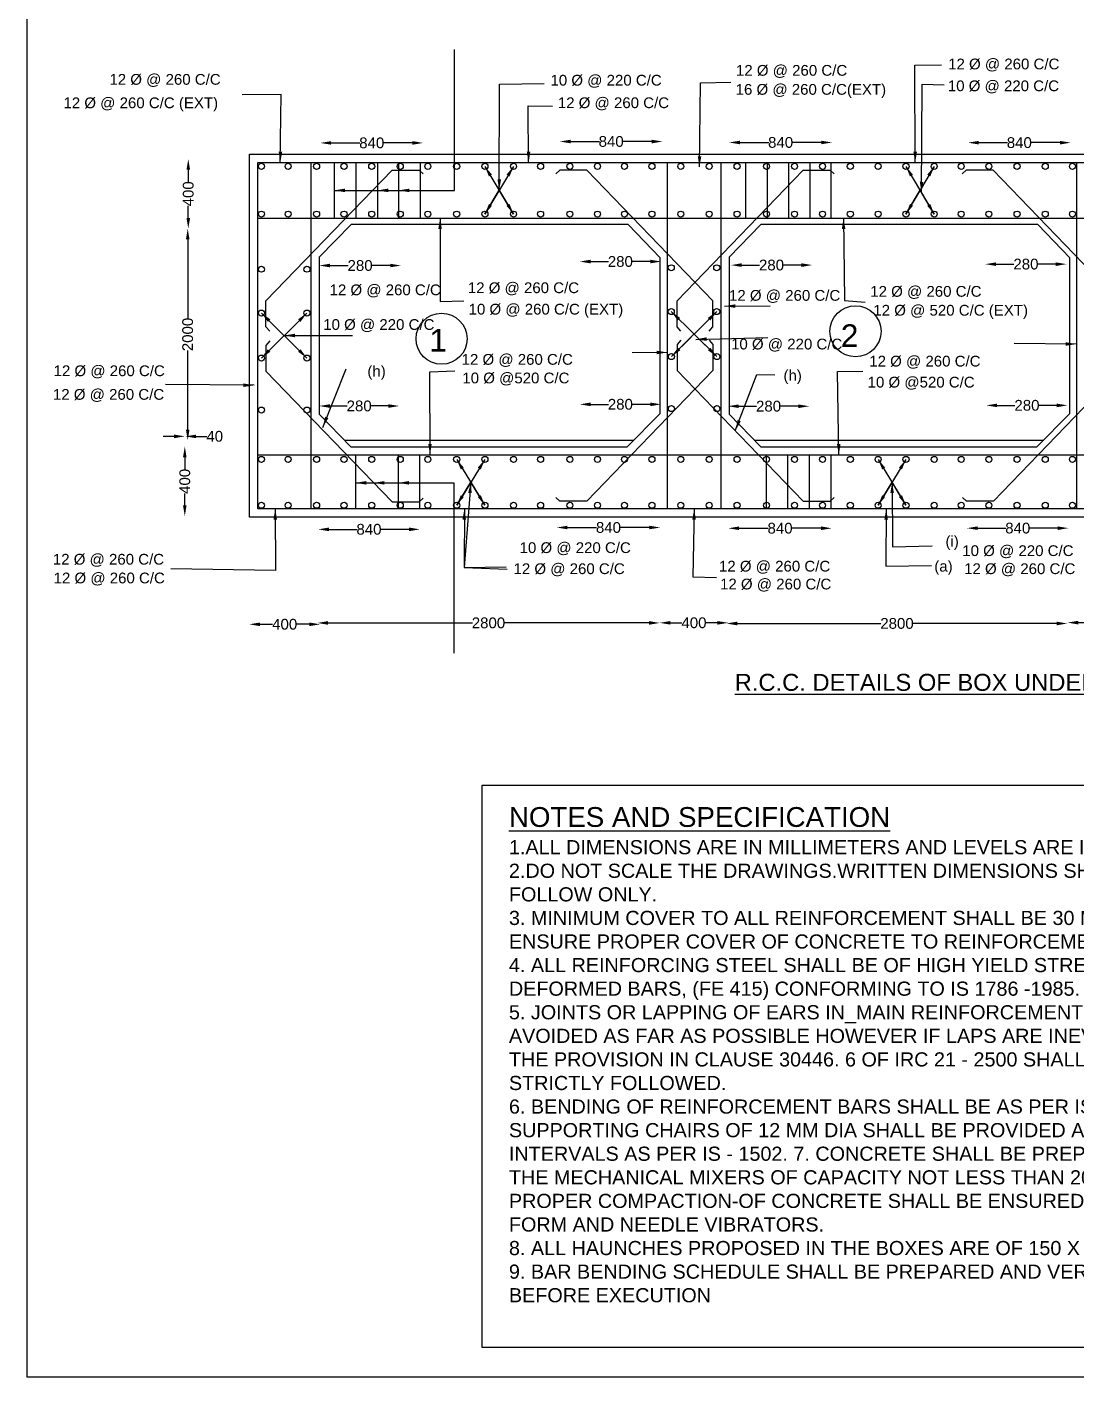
# Model space of a CAD drawing. Header units: millimetres. Extents: x 2123476 to 4268033, y 45589216 to 91252840.
# Drawn here: x 2123476 to 2142029, y 45589216 to 45613075 of the extents above; entities that cross this region are included whole.
import ezdxf

# ---------------------------------------------------------------- set-up
doc = ezdxf.new("R2010")
doc.units = ezdxf.units.MM
doc.header["$MEASUREMENT"] = 0
doc.header["$PDMODE"] = 32
doc.header["$PDSIZE"] = 300
for name, color, linetype in [('DIMENSION', 7, 'Continuous'), ('DRAWING', 2, 'Continuous'), ('TEXT', 7, 'Continuous')]:
    doc.layers.add(name, color=color, linetype=linetype)
doc.styles.get("Standard").update_dxf_attribs({"font": 'arial.ttf', "height": 190})
doc.dimstyles.get("Standard").update_dxf_attribs({"dimtxt": 190, "dimasz": 190, "dimexe": 0.18, "dimexo": 0.0625, "dimgap": 0.09, "dimtad": 0, "dimdec": 0, "dimzin": 0, "dimdsep": 46, "dimtxsty": 'Standard', "dimcen": 0.09, "dimse1": 1, "dimse2": 1, "dimadec": 0, "dimazin": 0, "dimtfac": 1, "dimtdec": 0, "dimtofl": 0, "dimtmove": 0, "dimatfit": 3, "dimfxl": 1, "dimtolj": 1, "dimtzin": 0, "dimarcsym": 0})

# ---------------------------------------------------------------- blocks, each defined once
blk = doc.blocks.new('*D87')
at = {"layer": 'Defpoints', "color": 0, "transparency": 16777216}
for p in [(2128659, 45611033), (2130475, 45611026), (2130475, 45611020)]:
    blk.add_point(p, dxfattribs=at)
at = {"layer": 'TEXT', "color": 0, "lineweight": -2, "transparency": 16777216}
for p, q in [((2128849, 45611026), (2129357, 45611026)), ((2130285, 45611026), (2129777, 45611026))]:
    blk.add_line(p, q, dxfattribs=at)
at = {"layer": 'TEXT', "color": 0, "transparency": 16777216}
for points in [[(2128849, 45611058), (2128849, 45610995), (2128659, 45611026)], [(2130285, 45611058), (2130285, 45610995), (2130475, 45611026)]]:
    blk.add_solid(points, dxfattribs=at)
at = {"layer": 'TEXT', "color": 0, "transparency": 16777216, "insert": (2129567, 45611026), "char_height": 190, "attachment_point": 5}
blk.add_mtext('\\A1;840', dxfattribs=at)
blk = doc.blocks.new('*D88')
at = {"layer": 'Defpoints', "color": 0, "transparency": 16777216}
for p in [(2132891, 45611057), (2134706, 45611051), (2134706, 45611045)]:
    blk.add_point(p, dxfattribs=at)
at = {"layer": 'TEXT', "color": 0, "lineweight": -2, "transparency": 16777216}
for p, q in [((2133081, 45611051), (2133589, 45611051)), ((2134516, 45611051), (2134008, 45611051))]:
    blk.add_line(p, q, dxfattribs=at)
at = {"layer": 'TEXT', "color": 0, "transparency": 16777216}
for points in [[(2133081, 45611083), (2133081, 45611019), (2132891, 45611051)], [(2134516, 45611083), (2134516, 45611019), (2134706, 45611051)]]:
    blk.add_solid(points, dxfattribs=at)
at = {"layer": 'TEXT', "color": 0, "transparency": 16777216, "insert": (2133798, 45611051), "char_height": 190, "attachment_point": 5}
blk.add_mtext('\\A1;840', dxfattribs=at)
blk = doc.blocks.new('*D89')
at = {"layer": 'Defpoints', "color": 0, "transparency": 16777216}
for p in [(2135884, 45611041), (2137699, 45611034), (2137699, 45611028)]:
    blk.add_point(p, dxfattribs=at)
at = {"layer": 'TEXT', "color": 0, "lineweight": -2, "transparency": 16777216}
for p, q in [((2136074, 45611034), (2136582, 45611034)), ((2137509, 45611034), (2137001, 45611034))]:
    blk.add_line(p, q, dxfattribs=at)
at = {"layer": 'TEXT', "color": 0, "transparency": 16777216}
for points in [[(2136074, 45611066), (2136074, 45611003), (2135884, 45611034)], [(2137509, 45611066), (2137509, 45611003), (2137699, 45611034)]]:
    blk.add_solid(points, dxfattribs=at)
at = {"layer": 'TEXT', "color": 0, "transparency": 16777216, "insert": (2136792, 45611034), "char_height": 190, "attachment_point": 5}
blk.add_mtext('\\A1;840', dxfattribs=at)
blk = doc.blocks.new('*D90')
at = {"layer": 'Defpoints', "color": 0, "transparency": 16777216}
for p in [(2140102, 45611037), (2141918, 45611031), (2141918, 45611024)]:
    blk.add_point(p, dxfattribs=at)
at = {"layer": 'TEXT', "color": 0, "lineweight": -2, "transparency": 16777216}
for p, q in [((2140292, 45611031), (2140800, 45611031)), ((2141728, 45611031), (2141220, 45611031))]:
    blk.add_line(p, q, dxfattribs=at)
at = {"layer": 'TEXT', "color": 0, "transparency": 16777216}
for points in [[(2140292, 45611062), (2140292, 45610999), (2140102, 45611031)], [(2141728, 45611062), (2141728, 45610999), (2141918, 45611031)]]:
    blk.add_solid(points, dxfattribs=at)
at = {"layer": 'TEXT', "color": 0, "transparency": 16777216, "insert": (2141010, 45611031), "char_height": 190, "attachment_point": 5}
blk.add_mtext('\\A1;840', dxfattribs=at)
blk = doc.blocks.new('*D99')
at = {"layer": 'Defpoints', "color": 0, "transparency": 16777216}
for p in [(2140085, 45604218), (2140085, 45604218), (2141879, 45604201)]:
    blk.add_point(p, dxfattribs=at)
at = {"layer": 'TEXT', "color": 0, "lineweight": -2, "transparency": 16777216}
for p, q in [((2140275, 45604218), (2140772, 45604218)), ((2141689, 45604218), (2141192, 45604218))]:
    blk.add_line(p, q, dxfattribs=at)
at = {"layer": 'TEXT', "color": 0, "transparency": 16777216}
for points in [[(2140275, 45604249), (2140275, 45604186), (2140085, 45604218)], [(2141689, 45604249), (2141689, 45604186), (2141879, 45604218)]]:
    blk.add_solid(points, dxfattribs=at)
at = {"layer": 'TEXT', "color": 0, "transparency": 16777216, "insert": (2140982, 45604218), "char_height": 190, "attachment_point": 5}
blk.add_mtext('\\A1;840', dxfattribs=at)
blk = doc.blocks.new('*D100')
at = {"layer": 'Defpoints', "color": 0, "transparency": 16777216}
for p in [(2135868, 45604216), (2135868, 45604216), (2137695, 45604202)]:
    blk.add_point(p, dxfattribs=at)
at = {"layer": 'TEXT', "color": 0, "lineweight": -2, "transparency": 16777216}
for p, q in [((2136058, 45604216), (2136572, 45604216)), ((2137505, 45604216), (2136991, 45604216))]:
    blk.add_line(p, q, dxfattribs=at)
at = {"layer": 'TEXT', "color": 0, "transparency": 16777216}
for points in [[(2136058, 45604248), (2136058, 45604184), (2135868, 45604216)], [(2137505, 45604248), (2137505, 45604184), (2137695, 45604216)]]:
    blk.add_solid(points, dxfattribs=at)
at = {"layer": 'TEXT', "color": 0, "transparency": 16777216, "insert": (2136782, 45604216), "char_height": 190, "attachment_point": 5}
blk.add_mtext('\\A1;840', dxfattribs=at)
blk = doc.blocks.new('*D101')
at = {"layer": 'Defpoints', "color": 0, "transparency": 16777216}
for p in [(2132836, 45604229), (2132836, 45604197), (2134663, 45604209)]:
    blk.add_point(p, dxfattribs=at)
at = {"layer": 'TEXT', "color": 0, "lineweight": -2, "transparency": 16777216}
for p, q in [((2133026, 45604229), (2133540, 45604229)), ((2134473, 45604229), (2133959, 45604229))]:
    blk.add_line(p, q, dxfattribs=at)
at = {"layer": 'TEXT', "color": 0, "transparency": 16777216}
for points in [[(2133026, 45604261), (2133026, 45604198), (2132836, 45604229)], [(2134473, 45604261), (2134473, 45604198), (2134663, 45604229)]]:
    blk.add_solid(points, dxfattribs=at)
at = {"layer": 'TEXT', "color": 0, "transparency": 16777216, "insert": (2133750, 45604229), "char_height": 190, "attachment_point": 5}
blk.add_mtext('\\A1;840', dxfattribs=at)
blk = doc.blocks.new('*D102')
at = {"layer": 'Defpoints', "color": 0, "transparency": 16777216}
for p in [(2128621, 45604197), (2128621, 45604163), (2130416, 45604176)]:
    blk.add_point(p, dxfattribs=at)
at = {"layer": 'TEXT', "color": 0, "lineweight": -2, "transparency": 16777216}
for p, q in [((2128811, 45604197), (2129309, 45604197)), ((2130226, 45604197), (2129728, 45604197))]:
    blk.add_line(p, q, dxfattribs=at)
at = {"layer": 'TEXT', "color": 0, "transparency": 16777216}
for points in [[(2128811, 45604229), (2128811, 45604165), (2128621, 45604197)], [(2130226, 45604229), (2130226, 45604165), (2130416, 45604197)]]:
    blk.add_solid(points, dxfattribs=at)
at = {"layer": 'TEXT', "color": 0, "transparency": 16777216, "insert": (2129518, 45604197), "char_height": 190, "attachment_point": 5}
blk.add_mtext('\\A1;840', dxfattribs=at)
blk = doc.blocks.new('*D103')
at = {"layer": 'Defpoints', "color": 0, "transparency": 16777216}
for p in [(2126264, 45605660), (2126264, 45604431), (2126264, 45604431)]:
    blk.add_point(p, dxfattribs=at)
at = {"layer": 'TEXT', "color": 0, "lineweight": -2, "transparency": 16777216}
for p, q in [((2126264, 45605470), (2126264, 45605259)), ((2126264, 45604621), (2126264, 45604832))]:
    blk.add_line(p, q, dxfattribs=at)
at = {"layer": 'TEXT', "color": 0, "transparency": 16777216}
for points in [[(2126232, 45605470), (2126295, 45605470), (2126264, 45605660)], [(2126232, 45604621), (2126295, 45604621), (2126264, 45604431)]]:
    blk.add_solid(points, dxfattribs=at)
at = {"layer": 'TEXT', "color": 0, "transparency": 16777216, "insert": (2126264, 45605045), "char_height": 190, "attachment_point": 5, "rotation": 90}
blk.add_mtext('\\A1;400', dxfattribs=at)
blk = doc.blocks.new('*D104')
at = {"layer": 'Defpoints', "color": 0, "transparency": 16777216}
for p in [(2126273, 45605840), (2126273, 45605770), (2126264, 45605660)]:
    blk.add_point(p, dxfattribs=at)
at = {"layer": 'TEXT', "color": 0, "lineweight": -2, "transparency": 16777216}
for p, q in [((2126074, 45605840), (2125884, 45605840)), ((2126463, 45605840), (2126653, 45605840))]:
    blk.add_line(p, q, dxfattribs=at)
at = {"layer": 'TEXT', "color": 0, "transparency": 16777216}
for points in [[(2126074, 45605872), (2126074, 45605808), (2126264, 45605840)], [(2126463, 45605872), (2126463, 45605808), (2126273, 45605840)]]:
    blk.add_solid(points, dxfattribs=at)
at = {"layer": 'TEXT', "color": 0, "transparency": 16777216, "insert": (2126793, 45605840), "char_height": 190, "attachment_point": 5}
blk.add_mtext('\\A1;40', dxfattribs=at)
blk = doc.blocks.new('*D105')
at = {"layer": 'Defpoints', "color": 0, "transparency": 16777216}
for p in [(2126300, 45609512), (2126315, 45609512), (2126273, 45605770)]:
    blk.add_point(p, dxfattribs=at)
at = {"layer": 'TEXT', "color": 0, "lineweight": -2, "transparency": 16777216}
for p, q in [((2126315, 45609322), (2126315, 45607926)), ((2126315, 45605960), (2126315, 45607356))]:
    blk.add_line(p, q, dxfattribs=at)
at = {"layer": 'TEXT', "color": 0, "transparency": 16777216}
for points in [[(2126284, 45609322), (2126347, 45609322), (2126315, 45609512)], [(2126284, 45605960), (2126347, 45605960), (2126315, 45605770)]]:
    blk.add_solid(points, dxfattribs=at)
at = {"layer": 'TEXT', "color": 0, "transparency": 16777216, "insert": (2126315, 45607641), "char_height": 190, "attachment_point": 5, "rotation": 90}
blk.add_mtext('\\A1;2000', dxfattribs=at)
blk = doc.blocks.new('*D106')
at = {"layer": 'Defpoints', "color": 0, "transparency": 16777216}
for p in [(2126305, 45610742), (2126325, 45610742), (2126315, 45609512)]:
    blk.add_point(p, dxfattribs=at)
at = {"layer": 'TEXT', "color": 0, "lineweight": -2, "transparency": 16777216}
for p, q in [((2126325, 45610552), (2126325, 45610341)), ((2126325, 45609702), (2126325, 45609914))]:
    blk.add_line(p, q, dxfattribs=at)
at = {"layer": 'TEXT', "color": 0, "transparency": 16777216}
for points in [[(2126294, 45610552), (2126357, 45610552), (2126325, 45610742)], [(2126294, 45609702), (2126357, 45609702), (2126325, 45609512)]]:
    blk.add_solid(points, dxfattribs=at)
at = {"layer": 'TEXT', "color": 0, "transparency": 16777216, "insert": (2126325, 45610127), "char_height": 190, "attachment_point": 5, "rotation": 90}
blk.add_mtext('\\A1;400', dxfattribs=at)
blk = doc.blocks.new('*D107')
at = {"layer": 'Defpoints', "color": 0, "transparency": 16777216}
for p in [(2128638, 45608895), (2130083, 45608895), (2130083, 45608859)]:
    blk.add_point(p, dxfattribs=at)
at = {"layer": 'TEXT', "color": 0, "lineweight": -2, "transparency": 16777216}
for p, q in [((2128828, 45608859), (2129150, 45608859)), ((2129893, 45608859), (2129572, 45608859))]:
    blk.add_line(p, q, dxfattribs=at)
at = {"layer": 'TEXT', "color": 0, "transparency": 16777216}
for points in [[(2128828, 45608891), (2128828, 45608828), (2128638, 45608859)], [(2129893, 45608891), (2129893, 45608828), (2130083, 45608859)]]:
    blk.add_solid(points, dxfattribs=at)
at = {"layer": 'TEXT', "color": 0, "transparency": 16777216, "insert": (2129361, 45608859), "char_height": 190, "attachment_point": 5}
blk.add_mtext('\\A1;280', dxfattribs=at)
blk = doc.blocks.new('*D108')
at = {"layer": 'Defpoints', "color": 0, "transparency": 16777216}
for p in [(2128638, 45606353), (2130052, 45606377), (2130052, 45606363)]:
    blk.add_point(p, dxfattribs=at)
at = {"layer": 'TEXT', "color": 0, "lineweight": -2, "transparency": 16777216}
for p, q in [((2128828, 45606377), (2129134, 45606377)), ((2129862, 45606377), (2129556, 45606377))]:
    blk.add_line(p, q, dxfattribs=at)
at = {"layer": 'TEXT', "color": 0, "transparency": 16777216}
for points in [[(2128828, 45606408), (2128828, 45606345), (2128638, 45606377)], [(2129862, 45606408), (2129862, 45606345), (2130052, 45606377)]]:
    blk.add_solid(points, dxfattribs=at)
at = {"layer": 'TEXT', "color": 0, "transparency": 16777216, "insert": (2129345, 45606377), "char_height": 190, "attachment_point": 5}
blk.add_mtext('\\A1;280', dxfattribs=at)
blk = doc.blocks.new('*D117')
at = {"layer": 'Defpoints', "color": 0, "transparency": 16777216}
for p in [(2140427, 45606378), (2141862, 45606388), (2141862, 45606373)]:
    blk.add_point(p, dxfattribs=at)
at = {"layer": 'TEXT', "color": 0, "lineweight": -2, "transparency": 16777216}
for p, q in [((2140617, 45606388), (2140933, 45606388)), ((2141672, 45606388), (2141356, 45606388))]:
    blk.add_line(p, q, dxfattribs=at)
at = {"layer": 'TEXT', "color": 0, "transparency": 16777216}
for points in [[(2140617, 45606419), (2140617, 45606356), (2140427, 45606388)], [(2141672, 45606419), (2141672, 45606356), (2141862, 45606388)]]:
    blk.add_solid(points, dxfattribs=at)
at = {"layer": 'TEXT', "color": 0, "transparency": 16777216, "insert": (2141145, 45606388), "char_height": 190, "attachment_point": 5}
blk.add_mtext('\\A1;280', dxfattribs=at)
blk = doc.blocks.new('*D118')
at = {"layer": 'Defpoints', "color": 0, "transparency": 16777216}
for p in [(2140409, 45608874), (2141845, 45608884), (2141845, 45608870)]:
    blk.add_point(p, dxfattribs=at)
at = {"layer": 'TEXT', "color": 0, "lineweight": -2, "transparency": 16777216}
for p, q in [((2140599, 45608884), (2140916, 45608884)), ((2141655, 45608884), (2141338, 45608884))]:
    blk.add_line(p, q, dxfattribs=at)
at = {"layer": 'TEXT', "color": 0, "transparency": 16777216}
for points in [[(2140599, 45608915), (2140599, 45608852), (2140409, 45608884)], [(2141655, 45608915), (2141655, 45608852), (2141845, 45608884)]]:
    blk.add_solid(points, dxfattribs=at)
at = {"layer": 'TEXT', "color": 0, "transparency": 16777216, "insert": (2141127, 45608884), "char_height": 190, "attachment_point": 5}
blk.add_mtext('\\A1;280', dxfattribs=at)
blk = doc.blocks.new('*D119')
at = {"layer": 'Defpoints', "color": 0, "transparency": 16777216}
for p in [(2135914, 45608858), (2137349, 45608867), (2137349, 45608853)]:
    blk.add_point(p, dxfattribs=at)
at = {"layer": 'TEXT', "color": 0, "lineweight": -2, "transparency": 16777216}
for p, q in [((2136104, 45608867), (2136420, 45608867)), ((2137159, 45608867), (2136843, 45608867))]:
    blk.add_line(p, q, dxfattribs=at)
at = {"layer": 'TEXT', "color": 0, "transparency": 16777216}
for points in [[(2136104, 45608899), (2136104, 45608835), (2135914, 45608867)], [(2137159, 45608899), (2137159, 45608835), (2137349, 45608867)]]:
    blk.add_solid(points, dxfattribs=at)
at = {"layer": 'TEXT', "color": 0, "transparency": 16777216, "insert": (2136631, 45608867), "char_height": 190, "attachment_point": 5}
blk.add_mtext('\\A1;280', dxfattribs=at)
blk = doc.blocks.new('*D120')
at = {"layer": 'Defpoints', "color": 0, "transparency": 16777216}
for p in [(2135862, 45606363), (2137297, 45606373), (2137297, 45606359)]:
    blk.add_point(p, dxfattribs=at)
at = {"layer": 'TEXT', "color": 0, "lineweight": -2, "transparency": 16777216}
for p, q in [((2136052, 45606373), (2136368, 45606373)), ((2137107, 45606373), (2136791, 45606373))]:
    blk.add_line(p, q, dxfattribs=at)
at = {"layer": 'TEXT', "color": 0, "transparency": 16777216}
for points in [[(2136052, 45606404), (2136052, 45606341), (2135862, 45606373)], [(2137107, 45606404), (2137107, 45606341), (2137297, 45606373)]]:
    blk.add_solid(points, dxfattribs=at)
at = {"layer": 'TEXT', "color": 0, "transparency": 16777216, "insert": (2136579, 45606373), "char_height": 190, "attachment_point": 5}
blk.add_mtext('\\A1;280', dxfattribs=at)
blk = doc.blocks.new('*D121')
at = {"layer": 'Defpoints', "color": 0, "transparency": 16777216}
for p in [(2133243, 45606397), (2134678, 45606406), (2134678, 45606392)]:
    blk.add_point(p, dxfattribs=at)
at = {"layer": 'TEXT', "color": 0, "lineweight": -2, "transparency": 16777216}
for p, q in [((2133433, 45606406), (2133749, 45606406)), ((2134488, 45606406), (2134172, 45606406))]:
    blk.add_line(p, q, dxfattribs=at)
at = {"layer": 'TEXT', "color": 0, "transparency": 16777216}
for points in [[(2133433, 45606438), (2133433, 45606374), (2133243, 45606406)], [(2134488, 45606438), (2134488, 45606374), (2134678, 45606406)]]:
    blk.add_solid(points, dxfattribs=at)
at = {"layer": 'TEXT', "color": 0, "transparency": 16777216, "insert": (2133960, 45606406), "char_height": 190, "attachment_point": 5}
blk.add_mtext('\\A1;280', dxfattribs=at)
blk = doc.blocks.new('*D122')
at = {"layer": 'Defpoints', "color": 0, "transparency": 16777216}
for p in [(2133243, 45608921), (2134678, 45608930), (2134678, 45608916)]:
    blk.add_point(p, dxfattribs=at)
at = {"layer": 'TEXT', "color": 0, "lineweight": -2, "transparency": 16777216}
for p, q in [((2133433, 45608930), (2133749, 45608930)), ((2134488, 45608930), (2134172, 45608930))]:
    blk.add_line(p, q, dxfattribs=at)
at = {"layer": 'TEXT', "color": 0, "transparency": 16777216}
for points in [[(2133433, 45608962), (2133433, 45608898), (2133243, 45608930)], [(2134488, 45608962), (2134488, 45608898), (2134678, 45608930)]]:
    blk.add_solid(points, dxfattribs=at)
at = {"layer": 'TEXT', "color": 0, "transparency": 16777216, "insert": (2133960, 45608930), "char_height": 190, "attachment_point": 5}
blk.add_mtext('\\A1;280', dxfattribs=at)
blk = doc.blocks.new('*D133')
at = {"layer": 'Defpoints', "color": 0, "transparency": 16777216}
for p in [(2127403, 45602493), (2128655, 45602519), (2128655, 45602493)]:
    blk.add_point(p, dxfattribs=at)
at = {"layer": 'DIMENSION', "color": 0, "lineweight": -2, "transparency": 16777216}
for p, q in [((2127593, 45602519), (2127815, 45602519)), ((2128465, 45602519), (2128242, 45602519))]:
    blk.add_line(p, q, dxfattribs=at)
at = {"layer": 'DIMENSION', "color": 0, "transparency": 16777216}
for points in [[(2127593, 45602550), (2127593, 45602487), (2127403, 45602519)], [(2128465, 45602550), (2128465, 45602487), (2128655, 45602519)]]:
    blk.add_solid(points, dxfattribs=at)
at = {"layer": 'DIMENSION', "color": 0, "transparency": 16777216, "insert": (2128029, 45602519), "char_height": 190, "attachment_point": 5}
blk.add_mtext('\\A1;400', dxfattribs=at)
blk = doc.blocks.new('*D134')
at = {"layer": 'Defpoints', "color": 0, "transparency": 16777216}
for p in [(2128606, 45602527), (2134655, 45602543), (2134655, 45602529)]:
    blk.add_point(p, dxfattribs=at)
at = {"layer": 'DIMENSION', "color": 0, "lineweight": -2, "transparency": 16777216}
for p, q in [((2128796, 45602543), (2131345, 45602543)), ((2134465, 45602543), (2131915, 45602543))]:
    blk.add_line(p, q, dxfattribs=at)
at = {"layer": 'DIMENSION', "color": 0, "transparency": 16777216}
for points in [[(2128796, 45602575), (2128796, 45602511), (2128606, 45602543)], [(2134465, 45602575), (2134465, 45602511), (2134655, 45602543)]]:
    blk.add_solid(points, dxfattribs=at)
at = {"layer": 'DIMENSION', "color": 0, "transparency": 16777216, "insert": (2131630, 45602543), "char_height": 190, "attachment_point": 5}
blk.add_mtext('\\A1;2800', dxfattribs=at)
blk = doc.blocks.new('*D135')
at = {"layer": 'Defpoints', "color": 0, "transparency": 16777216}
for p in [(2134655, 45602543), (2135866, 45602545), (2135866, 45602537)]:
    blk.add_point(p, dxfattribs=at)
at = {"layer": 'DIMENSION', "color": 0, "lineweight": -2, "transparency": 16777216}
for p, q in [((2134845, 45602545), (2135047, 45602545)), ((2135676, 45602545), (2135474, 45602545))]:
    blk.add_line(p, q, dxfattribs=at)
at = {"layer": 'DIMENSION', "color": 0, "transparency": 16777216}
for points in [[(2134845, 45602576), (2134845, 45602513), (2134655, 45602545)], [(2135676, 45602576), (2135676, 45602513), (2135866, 45602545)]]:
    blk.add_solid(points, dxfattribs=at)
at = {"layer": 'DIMENSION', "color": 0, "transparency": 16777216, "insert": (2135261, 45602545), "char_height": 190, "attachment_point": 5}
blk.add_mtext('\\A1;400', dxfattribs=at)
blk = doc.blocks.new('*D136')
at = {"layer": 'Defpoints', "color": 0, "transparency": 16777216}
for p in [(2135836, 45602550), (2141860, 45602558), (2141860, 45602533)]:
    blk.add_point(p, dxfattribs=at)
at = {"layer": 'DIMENSION', "color": 0, "lineweight": -2, "transparency": 16777216}
for p, q in [((2136026, 45602533), (2138563, 45602533)), ((2141670, 45602533), (2139133, 45602533))]:
    blk.add_line(p, q, dxfattribs=at)
at = {"layer": 'DIMENSION', "color": 0, "transparency": 16777216}
for points in [[(2136026, 45602565), (2136026, 45602501), (2135836, 45602533)], [(2141670, 45602565), (2141670, 45602501), (2141860, 45602533)]]:
    blk.add_solid(points, dxfattribs=at)
at = {"layer": 'DIMENSION', "color": 0, "transparency": 16777216, "insert": (2138848, 45602533), "char_height": 190, "attachment_point": 5}
blk.add_mtext('\\A1;2800', dxfattribs=at)
blk = doc.blocks.new('*D137')
at = {"layer": 'Defpoints', "color": 0, "transparency": 16777216}
for p in [(2141860, 45602558), (2143057, 45602549), (2143057, 45602521)]:
    blk.add_point(p, dxfattribs=at)
at = {"layer": 'DIMENSION', "color": 0, "lineweight": -2, "transparency": 16777216}
for p, q in [((2142050, 45602549), (2142245, 45602549)), ((2142867, 45602549), (2142672, 45602549))]:
    blk.add_line(p, q, dxfattribs=at)
at = {"layer": 'DIMENSION', "color": 0, "transparency": 16777216}
for points in [[(2142050, 45602580), (2142050, 45602517), (2141860, 45602549)], [(2142867, 45602580), (2142867, 45602517), (2143057, 45602549)]]:
    blk.add_solid(points, dxfattribs=at)
at = {"layer": 'DIMENSION', "color": 0, "transparency": 16777216, "insert": (2142458, 45602549), "char_height": 190, "attachment_point": 5}
blk.add_mtext('\\A1;400', dxfattribs=at)

msp = doc.modelspace()

# ---------------------------------------------------------------- linework, layer by layer
at = {"layer": 'DIMENSION', "color": 0}
for points in [[(2176424.6, 45589216), (2123475.5, 45589216), (2123475.5, 45628783), (2176424.6, 45628783)], [(2131518.3, 45599673.2), (2144296.3, 45599673.2), (2144296.3, 45589738.8), (2131518.3, 45589738.8)]]:
    msp.add_lwpolyline(points, close=True, dxfattribs=at)
for centre in [(2138115.2, 45607696.9), (2130801, 45607564.7)]:
    msp.add_circle(centre, 451, dxfattribs=at)
at = {"layer": 'DRAWING', "color": 0}
for points in [[(2127409.2, 45610828.3), (2157539.3, 45610828.3), (2157539.3, 45604411.2), (2127409.2, 45604411.2)], [(2127557.1, 45610680.3), (2157391.4, 45610680.3), (2157391.4, 45604559.1), (2127557.1, 45604559.1)]]:
    msp.add_lwpolyline(points, close=True, dxfattribs=at)
for points in [[(2127765.7, 45607699.9), (2127697, 45607777.7), (2127697, 45608235.3), (2129925.6, 45610543.3), (2130403.4, 45610543.3), (2130474.3, 45610479.7)], [(2128490.4, 45610680.3), (2128490.4, 45604559.1)], [(2128905.7, 45610680.3), (2128905.7, 45609694.4)], [(2129286.6, 45610680.3), (2129286.6, 45609694.4)], [(2129667.5, 45610680.3), (2129667.5, 45609694.4)], [(2130039.1, 45610680.3), (2130039.1, 45609694.4)], [(2130420, 45610680.3), (2130420, 45609694.4)], [(2135527.4, 45607699.9), (2135596.2, 45607777.7), (2135596.2, 45608235.3), (2133367.6, 45610543.3), (2132889.7, 45610543.3), (2132818.8, 45610479.7)], [(2134790.3, 45610680.3), (2134790.3, 45604559.1)], [(2135031.2, 45607699.9), (2134962.4, 45607777.7), (2134962.4, 45608235.3), (2137191, 45610543.3), (2137668.9, 45610543.3), (2137739.8, 45610479.7)], [(2135736.1, 45610680.3), (2135736.1, 45604559.1)], [(2136169.6, 45610680.3), (2136169.6, 45609694.4)], [(2136555.5, 45610680.3), (2136555.5, 45609694.4)], [(2136931.6, 45610680.3), (2136931.6, 45609694.4)], [(2137307.7, 45610680.3), (2137307.7, 45609694.4)], [(2137680.6, 45610680.3), (2137680.6, 45609694.4)], [(2142707.8, 45607699.9), (2142776.6, 45607777.7), (2142776.6, 45608235.3), (2140548, 45610543.3), (2140070.2, 45610543.3), (2139999.2, 45610479.7)], [(2142020.8, 45610680.3), (2142020.8, 45604559.1)], [(2127557.1, 45609694.4), (2157391.4, 45609694.4)], [(2128638.4, 45609004.9), (2128638.4, 45606231.9), (2129197.8, 45605655.3), (2134080.2, 45605655.3), (2134661, 45606245.1), (2134661, 45608995), (2134096.4, 45609583.8), (2129203.3, 45609583.8), (2128638.4, 45609004.9)], [(2135880.6, 45609004.9), (2135880.6, 45606231.9), (2136439.9, 45605655.3), (2141322.3, 45605655.3), (2141903.1, 45606245.1), (2141903.1, 45608995), (2141338.5, 45609583.8), (2136445.4, 45609583.8), (2135880.6, 45609004.9)], [(2127765.7, 45607526.6), (2127697, 45607448.8), (2127697, 45606991.3), (2129925.6, 45604683.2), (2130403.4, 45604683.2), (2130474.3, 45604746.9)], [(2135527.4, 45607539.2), (2135596.2, 45607461.4), (2135596.2, 45607003.8), (2133367.6, 45604695.8), (2132889.7, 45604695.8), (2132818.8, 45604759.4)], [(2135031.2, 45607539.2), (2134962.4, 45607461.4), (2134962.4, 45607003.8), (2137191, 45604695.8), (2137668.9, 45604695.8), (2137739.8, 45604759.4)], [(2142711.7, 45607539.2), (2142780.4, 45607461.4), (2142780.4, 45607003.8), (2140551.9, 45604695.8), (2140074, 45604695.8), (2140003.1, 45604759.4)], [(2129083.6, 45605772.9), (2134196.9, 45605773.8)], [(2136325.7, 45605772.9), (2141439, 45605773.8)], [(2127557.1, 45605513.5), (2157391.4, 45605513.5)], [(2129282.2, 45605513.5), (2129282.2, 45604559.1)], [(2130034.4, 45605513.5), (2130034.4, 45604559.1)], [(2130409.5, 45605513.5), (2130409.5, 45604559.1)], [(2136535.4, 45605513.5), (2136535.4, 45604559.1)], [(2136913.1, 45605513.5), (2136913.1, 45604559.1)], [(2137298.1, 45605513.5), (2137298.1, 45604559.1)], [(2137677.3, 45605513.5), (2137677.3, 45604559.1)]]:
    msp.add_lwpolyline(points, dxfattribs=at)
for centre in [(2127618.3, 45610612.6), (2128089.5, 45610612.6), (2128592.7, 45610612.6), (2129077, 45610612.6), (2129567.6, 45610612.6), (2130070.7, 45610612.6), (2130558.2, 45610612.6), (2131068, 45610612.6), (2131566.9, 45610612.6), (2132072.8, 45610612.6), (2132550.6, 45610612.6), (2133068, 45610612.6), (2133556.3, 45610612.6), (2134033.3, 45610612.6), (2134517.4, 45610612.6), (2135028.1, 45610612.6), (2135529.9, 45610612.6), (2136022.8, 45610612.6), (2136543.2, 45610612.6), (2137037.9, 45610612.6), (2137532.6, 45610612.6), (2138023.9, 45610612.6), (2138515.1, 45610612.6), (2139007.6, 45610612.6), (2139505.9, 45610612.6), (2139983, 45610612.6), (2140471.8, 45610612.6), (2140970.1, 45610612.6), (2141468.3, 45610612.6), (2141949, 45610612.6), (2127618.3, 45609768.1), (2128089.5, 45609768.1), (2128592.7, 45609768.1), (2129077, 45609768.1), (2129567.6, 45609768.1), (2130070.7, 45609768.1), (2130558.2, 45609768.1), (2131068, 45609768.1), (2131566.9, 45609768.1), (2132072.8, 45609768.1), (2132550.6, 45609768.1), (2133068, 45609768.1), (2133556.3, 45609768.1), (2134033.3, 45609768.1), (2134517.4, 45609768.1), (2135028.1, 45609768.1), (2135529.9, 45609768.1), (2136022.8, 45609768.1), (2136543.2, 45609768.1), (2137037.9, 45609768.1), (2137532.6, 45609768.1), (2138023.9, 45609768.1), (2138515.1, 45609768.1), (2139007.6, 45609768.1), (2139505.9, 45609768.1), (2139983, 45609768.1), (2140471.8, 45609768.1), (2140970.1, 45609768.1), (2141468.3, 45609768.1), (2141949, 45609768.1), (2127618.3, 45608794.4), (2128421.4, 45608794.4), (2134860.4, 45608819.5), (2135663.5, 45608819.5), (2134860.4, 45608045.2), (2135663.5, 45608045.2), (2127618.3, 45608020.1), (2128421.4, 45608020.1), (2127618.3, 45607224.7), (2128421.4, 45607224.7), (2134862.8, 45607249.8), (2135665.9, 45607249.8), (2127618.3, 45606305.6), (2128421.4, 45606305.6), (2134862.8, 45606330.7), (2135665.9, 45606330.7), (2127618.3, 45605433.4), (2128089.5, 45605433.4), (2128592.7, 45605433.4), (2129077, 45605433.4), (2129567.6, 45605433.4), (2130070.7, 45605433.4), (2130558.2, 45605433.4), (2131068, 45605433.4), (2131566.9, 45605433.4), (2132072.8, 45605433.4), (2132550.6, 45605433.4), (2133068, 45605433.4), (2133556.3, 45605433.4), (2134033.3, 45605433.4), (2134517.4, 45605433.4), (2135028.1, 45605433.4), (2135529.9, 45605433.4), (2136022.8, 45605433.4), (2136543.2, 45605433.4), (2137037.9, 45605433.4), (2137532.6, 45605433.4), (2138023.9, 45605433.4), (2138515.1, 45605433.4), (2139007.6, 45605433.4), (2139505.9, 45605433.4), (2139983, 45605433.4), (2140471.8, 45605433.4), (2140970.1, 45605433.4), (2141468.3, 45605433.4), (2141949, 45605433.4), (2127618.3, 45604622.6), (2128089.5, 45604622.6), (2128592.7, 45604622.6), (2129077, 45604622.6), (2129567.6, 45604622.6), (2130070.7, 45604622.6), (2130558.2, 45604622.6), (2131068, 45604622.6), (2131566.9, 45604622.6), (2132072.8, 45604622.6), (2132550.6, 45604622.6), (2133068, 45604622.6), (2133556.3, 45604622.6), (2134033.3, 45604622.6), (2134517.4, 45604622.6), (2135028.1, 45604622.6), (2135529.9, 45604622.6), (2136022.8, 45604622.6), (2136543.2, 45604622.6), (2137037.9, 45604622.6), (2137532.6, 45604622.6), (2138023.9, 45604622.6), (2138515.1, 45604622.6), (2139007.6, 45604622.6), (2139505.9, 45604622.6), (2139983, 45604622.6), (2140471.8, 45604622.6), (2140970.1, 45604622.6), (2141468.3, 45604622.6), (2141949, 45604622.6)]:
    msp.add_circle(centre, 53.3, dxfattribs=at)

# ---------------------------------------------------------------- texts
at = {"layer": 'DIMENSION', "color": 0}
for s, height, p in [('(i)', 190, (2139705.2, 45603890.9)), ('(a)', 190, (2139507.9, 45603450.8)), ('%%UR.C.C. DETAILS OF BOX UNDER CANAL PORTION (4 VENTS OF 2.80 MX 2.00M _', 300, (2135980.7, 45601343))]:
    msp.add_text(s, height=height, dxfattribs=at).set_placement(p)
at = {"layer": 'DIMENSION', "color": 0, "insert": (2131991.4, 45599288.2), "char_height": 200, "width": 12352.765, "attachment_point": 1}
msp.add_mtext('{\\H1.75x;\\LNOTES AND SPECIFICATION} \\P{\\H1.25x;1.ALL DIMENSIONS ARE IN MILLIMETERS AND LEVELS ARE IN METERS\\P2.DO NOT SCALE THE DRAWINGS.WRITTEN DIMENSIONS SHALL FOLLOW ONLY.  \\P3. MINIMUM COVER TO ALL REINFORCEMENT SHALL BE 30 MM • TO ENSURE PROPER COVER OF CONCRETE TO REINFORCEMENT.\\P4. ALL REINFORCING STEEL SHALL BE OF HIGH YIELD STRENGTH DEFORMED BARS, (FE 415) CONFORMING TO IS 1786 -1985.\\P5. JOINTS OR LAPPING OF EARS IN_MAIN REINFORCEMENT SHALL BE AVOIDED AS FAR AS POSSIBLE HOWEVER IF LAPS ARE INEVITABLE, THE PROVISION IN CLAUSE 30446. 6 OF IRC 21 - 2500 SHALL BE STRICTLY FOLLOWED. \\P6. BENDING OF REINFORCEMENT BARS SHALL BE AS PER IS " 1502. SUPPORTING CHAIRS OF 12 MM DIA SHALL BE PROVIDED AT SUITABLE INTERVALS AS PER IS - 1502. 7. CONCRETE SHALL BE PREPARED IN THE MECHANICAL MIXERS OF CAPACITY NOT LESS THAN 200 LITERS. PROPER COMPACTION-OF CONCRETE SHALL BE ENSURED BY USE OF FORM AND NEEDLE VIBRATORS.\\P8. ALL HAUNCHES PROPOSED IN THE BOXES ARE OF 150 X 150 SIZE \\P9. BAR BENDING SCHEDULE SHALL BE PREPARED AND VERIFIED BEFORE EXECUTION }', dxfattribs=at)
at = {"layer": 'TEXT', "color": 0}
for s, height, p in [('12 Ø @ 260 C/C', 190, (2136003.1, 45612213.9)), ('12 Ø @ 260 C/C', 190, (2139752.7, 45612326.5)), ('12 Ø @ 260 C/C', 190, (2124931.8, 45612054.6)), ('10 Ø @ 220 C/C', 190, (2132725.5, 45612039.6)), ('16 Ø @ 260 C/C(EXT)', 190, (2135997.5, 45611877.8)), ('10 Ø @ 220 C/C', 190, (2139747.1, 45611940.5)), ('12 Ø @ 260 C/C (EXT)', 190, (2124119.7, 45611639.9)), ('12 Ø @ 260 C/C', 190, (2132855.3, 45611641.3)), ('12 Ø @ 260 C/C', 190, (2131265.2, 45608371.9)), ('12 Ø @ 260 C/C', 190, (2128821.7, 45608334.6)), ('12 Ø @ 260 C/C', 190, (2135880.6, 45608236.8)), ('12 Ø @ 260 C/C', 190, (2138376.5, 45608307.8)), ('10 Ø @ 260 C/C (EXT)', 190, (2131278.6, 45607993.1)), ('12 Ø @ 520 C/C (EXT)', 190, (2138430.9, 45607974.2)), ('10 Ø @ 220 C/C', 190, (2128709.7, 45607721.8)), ('1', 400, (2130586.4, 45607338.5)), ('2', 400, (2137855.7, 45607420.5)), ('10 Ø @ 220 C/C', 190, (2135916.6, 45607376.5)), ('12 Ø @ 260 C/C', 190, (2131155.2, 45607105.8)), ('12 Ø @ 260 C/C', 190, (2138358.7, 45607074.5)), ('12 Ø @ 260 C/C', 190, (2123945.1, 45606904.3)), ('(h)', 190, (2129490.7, 45606898)), ('10 Ø @520 C/C', 190, (2131168.6, 45606777.3)), (' (h)', 190, (2136768.8, 45606822.5)), ('10 Ø @520 C/C', 190, (2138329.2, 45606703.4)), ('12 Ø @ 260 C/C', 190, (2123933.8, 45606487.1)), ('10 Ø @ 220 C/C', 190, (2132179.6, 45603778.2)), ('10 Ø @ 220 C/C', 190, (2140002.4, 45603725.2)), ('12 Ø @ 260 C/C', 190, (2123932.3, 45603573.3)), ('12 Ø @ 260 C/C', 190, (2132072.3, 45603406.1)), ('12 Ø @ 260 C/C', 190, (2135703.2, 45603450.9)), ('12 Ø @ 260 C/C', 190, (2140034.9, 45603406.1)), ('12 Ø @ 260 C/C', 190, (2123945.5, 45603242.4)), ('12 Ø @ 260 C/C', 190, (2135722, 45603135.1))]:
    msp.add_text(s, height=height, dxfattribs=at).set_placement(p)

# ---------------------------------------------------------------- dimensions: what is measured, and where the dimension line sits
at = {"layer": 'DIMENSION', "color": 0}
for base, p1, p2, text, picture, middle in [((2128654.8, 45602518.7), (2127403.1, 45602493.5), (2128654.8, 45602493.5), '400', '*D133', (2128028.9, 45602518.7)), ((2134655.2, 45602543), (2128605.6, 45602526.9), (2134655.2, 45602528.9), '2800', '*D134', (2131630.4, 45602543)), ((2135865.9, 45602544.7), (2134655.2, 45602543), (2135865.9, 45602537), '400', '*D135', (2135260.6, 45602544.7)), ((2141859.8, 45602533.2), (2135835.8, 45602549.7), (2141859.8, 45602557.7), '2800', '*D136', (2138847.8, 45602533.2)), ((2143056.6, 45602548.8), (2141859.8, 45602557.7), (2143056.6, 45602520.9), '400', '*D137', (2142458.2, 45602548.8))]:
    dim = msp.add_linear_dim(base=base, p1=p1, p2=p2, text=text, dimstyle='Standard', dxfattribs=at)
    dim.commit()
    dim.dimension.update_dxf_attribs({"geometry": picture, "text_midpoint": middle})
at = {"layer": 'TEXT', "color": 0}
for base, p1, p2, text, picture, middle in [((2130474.8, 45611026.2), (2128659.4, 45611032.5), (2130474.8, 45611019.9), '840', '*D87', (2129567.1, 45611026.2)), ((2134706.1, 45611050.9), (2132890.6, 45611057.3), (2134706.1, 45611044.7), '840', '*D88', (2133798.4, 45611050.9)), ((2137699.3, 45611034.5), (2135883.9, 45611040.8), (2137699.3, 45611028.2), '840', '*D89', (2136791.6, 45611034.5)), ((2141917.6, 45611030.6), (2140102.1, 45611036.9), (2141917.6, 45611024.3), '840', '*D90', (2141009.8, 45611030.6)), ((2134677.9, 45608930.1), (2133242.7, 45608920.8), (2134677.9, 45608916), '280', '*D122', (2133960.3, 45608930.1)), ((2130083.2, 45608859.2), (2128638.4, 45608895.5), (2130083.2, 45608895.5), '280', '*D107', (2129360.8, 45608859.2)), ((2137349.1, 45608867.1), (2135913.8, 45608857.7), (2137349.1, 45608853), '280', '*D119', (2136631.4, 45608867.1)), ((2141844.7, 45608883.7), (2140409.5, 45608874.3), (2141844.7, 45608869.6), '280', '*D118', (2141127.1, 45608883.7)), ((2130051.5, 45606376.6), (2128638.4, 45606352.8), (2130051.5, 45606363.4), '280', '*D108', (2129345, 45606376.6)), ((2134677.9, 45606406), (2133242.7, 45606396.6), (2134677.9, 45606391.9), '280', '*D121', (2133960.3, 45606406)), ((2137296.9, 45606372.7), (2135861.6, 45606363.3), (2137296.9, 45606358.6), '280', '*D120', (2136579.3, 45606372.7)), ((2141862.3, 45606387.6), (2140427.1, 45606378.2), (2141862.3, 45606373.5), '280', '*D117', (2141144.7, 45606387.6)), ((2126272.9, 45605840.1), (2126263.8, 45605659.7), (2126272.9, 45605770.5), '40', '*D104', (2126792.6, 45605840.1)), ((2128620.7, 45604196.9), (2130416.2, 45604175.7), (2128620.7, 45604162.8), '840', '*D102', (2129518.4, 45604196.9)), ((2132836, 45604229.5), (2134663.1, 45604209.2), (2132836, 45604197), '840', '*D101', (2133749.5, 45604229.5)), ((2135867.9, 45604215.9), (2137695.2, 45604201.8), (2135867.9, 45604215.9), '840', '*D100', (2136781.6, 45604215.9)), ((2140085, 45604217.8), (2141878.7, 45604201), (2140085, 45604217.8), '840', '*D99', (2140981.8, 45604217.8))]:
    dim = msp.add_linear_dim(base=base, p1=p1, p2=p2, text=text, dimstyle='Standard', dxfattribs=at)
    dim.commit()
    dim.dimension.update_dxf_attribs({"geometry": picture, "text_midpoint": middle})
for base, p1, p2, text, picture, middle in [((2126325.2, 45610742), (2126315.2, 45609512.1), (2126304.6, 45610742), '400', '*D106', (2126325.2, 45610127)), ((2126315.2, 45609512.1), (2126272.9, 45605770.5), (2126300.1, 45609512.1), '2000', '*D105', (2126315.2, 45607641.3)), ((2126263.8, 45604430.5), (2126263.8, 45605659.7), (2126263.8, 45604430.5), '400', '*D103', (2126263.8, 45605045.1))]:
    dim = msp.add_linear_dim(base=base, p1=p1, p2=p2, angle=90, text=text, dimstyle='Standard', dxfattribs=at)
    dim.commit()
    dim.dimension.update_dxf_attribs({"geometry": picture, "text_midpoint": middle})

# ---------------------------------------------------------------- leaders
at = {"layer": 'DIMENSION', "color": 0}
for points in [[(2130774.2, 45609694.4), (2130777.5, 45608221.8), (2131195.5, 45608235.8)], [(2137902.6, 45609694.4), (2137923.8, 45608239.5), (2138284, 45608213)], [(2127490.1, 45606743), (2125924.4, 45606754)], [(2138761.4, 45605028), (2138768.8, 45603890.5), (2139470.8, 45603908.3)], [(2135265.9, 45604559.1), (2135241.3, 45603358.1), (2135657.6, 45603344)], [(2138657.6, 45604559.1), (2138653, 45603544.2), (2139455.8, 45603556.2)]]:
    msp.add_leader(points, dimstyle='Standard', override={"dimgap": 0.09, "dimtad": 0}, dxfattribs=at)
at = {"layer": 'DRAWING', "color": 0}
for points in [[(2128905.7, 45610187.4), (2131032, 45610187.4), (2131032, 45612679.5)], [(2132072.8, 45610612.6), (2131566.9, 45609768.1)], [(2131566.9, 45610612.6), (2132072.8, 45609768.1)], [(2139505.9, 45610612.6), (2139007.6, 45609768.1)], [(2139007.6, 45610612.6), (2139505.9, 45609768.1)], [(2129667.5, 45610187.4), (2130420, 45610187.4)], [(2130043.8, 45610187.4), (2130714.8, 45610187.4)], [(2131566.9, 45609768.1), (2131819.8, 45610190.4)], [(2132072.8, 45609768.1), (2131819.8, 45610190.4)], [(2139007.6, 45609768.1), (2139256.7, 45610190.4)], [(2139505.9, 45609768.1), (2139256.7, 45610190.4)], [(2128421.4, 45608020.1), (2127618.3, 45607224.7)], [(2127618.3, 45608020.1), (2128421.4, 45607224.7)], [(2134860.4, 45608045.2), (2135665.9, 45607249.8)], [(2135663.5, 45608045.2), (2134862.8, 45607249.8)], [(2135665.9, 45607249.8), (2135222, 45607688.1)], [(2127618.3, 45607224.7), (2127972.8, 45607575.8)], [(2128421.4, 45607224.7), (2128057.4, 45607585.2)], [(2134862.8, 45607249.8), (2135209.5, 45607594.2)], [(2131068, 45605433.4), (2131566.9, 45604622.6)], [(2131566.9, 45605433.4), (2131068, 45604622.6)], [(2139007.6, 45605433.4), (2138515.1, 45604622.6)], [(2138515.1, 45605433.4), (2139007.6, 45604622.6)], [(2129282.2, 45605018.8), (2131015.5, 45605018.8), (2131015.5, 45602008.5)], [(2129601.5, 45605018.8), (2130282.6, 45605018.8)], [(2130034.4, 45605018.8), (2130620.5, 45605018.8)], [(2131068, 45604622.6), (2131317.4, 45605028)], [(2131566.9, 45604622.6), (2131317.4, 45605028)], [(2138515.1, 45604622.6), (2138761.4, 45605028)], [(2139007.6, 45604622.6), (2138761.4, 45605028)]]:
    msp.add_leader(points, dimstyle='Standard', override={"dimgap": 0.09, "dimtad": 0}, dxfattribs=at)
at = {"layer": 'TEXT', "color": 0}
for points in [[(2139170.5, 45610680.3), (2139165.9, 45612401.2), (2139632.1, 45612404.7)], [(2131819.8, 45610190.4), (2131827.5, 45612067.3), (2132612.2, 45612077.8)], [(2135357, 45610600.9), (2135375.9, 45612087.4), (2135910.7, 45612099.7)], [(2139281.3, 45610148.7), (2139292.7, 45612062.2), (2139684.6, 45612052.6)], [(2127951.7, 45610680.3), (2127964.9, 45611883.4), (2127276.9, 45611876.7)], [(2132340, 45610680.3), (2132329, 45611682.5), (2132761.9, 45611673.9)], [(2135801.2, 45608142), (2136607, 45608145.3)], [(2128019.8, 45607622.4), (2129225.9, 45607623.7)], [(2135294.4, 45607554.7), (2136566.9, 45607586.7)], [(2142020.8, 45607471.6), (2140917, 45607479)], [(2134790.3, 45607324.3), (2134168.8, 45607319.4)], [(2128702.5, 45605998.2), (2129112.4, 45607035)], [(2130596.7, 45605513.5), (2130594.1, 45606982.8), (2131033.1, 45606997.5)], [(2135991, 45605938.6), (2136372.3, 45606934.8), (2136688.5, 45606925.8)], [(2137821.6, 45605513.5), (2137799.2, 45606989.2), (2138247.4, 45606991.4)], [(2131317.4, 45605028), (2131198, 45603521.8), (2131943.9, 45603537.3)], [(2127861.5, 45604559.1), (2127865.9, 45603471.9), (2126015.3, 45603498)], [(2131203.6, 45604559.1), (2131198, 45603521.8), (2131960, 45603492.3)]]:
    msp.add_leader(points, dimstyle='Standard', override={"dimgap": 0.09, "dimtad": 0}, dxfattribs=at)

doc.saveas('drawing.dxf')
